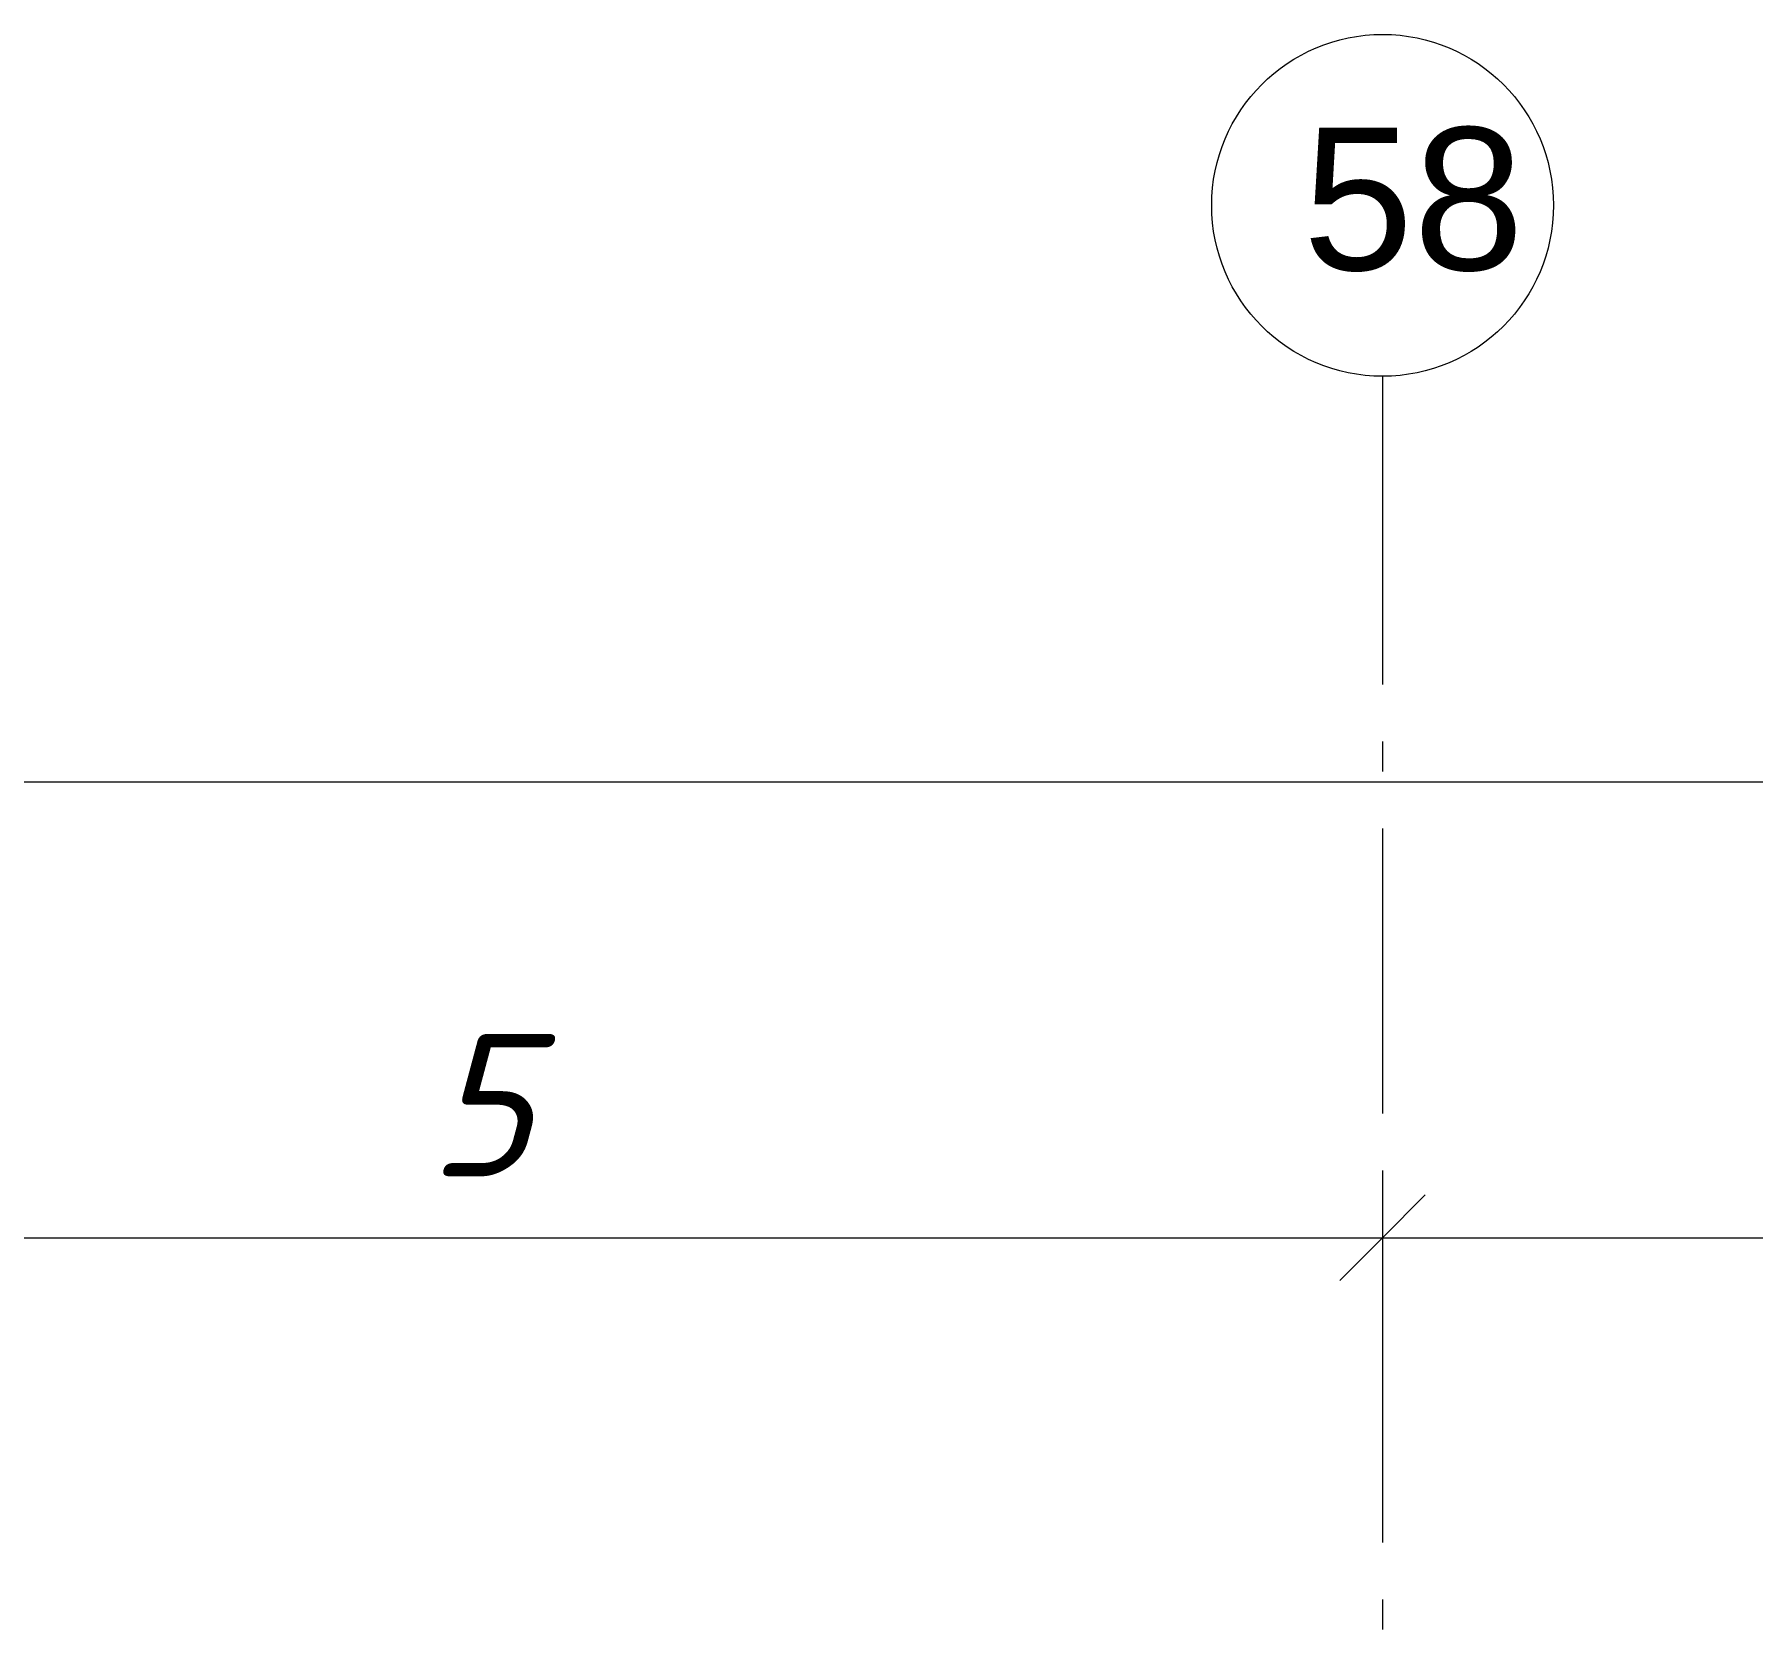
# Model space of a CAD drawing. Header units: millimetres. Extents: x -537608 to 253996, y -217170 to 186033.
# Drawn here: x -287495 to -281462, y 32500 to 38099 of the extents above; entities that cross this region are included whole.
import ezdxf

# ---------------------------------------------------------------- set-up
doc = ezdxf.new("R2010")
doc.units = ezdxf.units.MM
doc.layers.add('PDF _Геометрия', color=7, linetype='Continuous')
doc.layers.add('PDF _Текст', color=7, linetype='Continuous')
doc.styles.add('PDF ArialMT', font='arial.ttf')
doc.styles.add('PDF ISOCPEUR Italic', font='isocpeui.ttf')

msp = doc.modelspace()

# ---------------------------------------------------------------- linework, layer by layer
at = {"layer": 'PDF _Геометрия', "color": 253, "lineweight": 9, "true_color": 0xaaaaaa}
for p, q in [((-282761.353, 36899.2642), (-282761.353, 35817.5983)), ((-282761.353, 35617.5974), (-282761.353, 35511.7668)), ((-282761.353, 35311.766), (-282761.353, 34311.766)), ((-282761.353, 34111.7652), (-282761.353, 34005.9303)), ((-282761.353, 33805.9294), (-282761.353, 32805.9294)), ((-282761.353, 32605.9328), (-282761.353, 32500.0979))]:
    msp.add_line(p, q, dxfattribs=at)
at = {"layer": 'PDF _Геометрия', "lineweight": 9}
for p, q in [((-368501.3767, 35475.7264), (-264521.3486, 35475.7264)), ((-282761.353, 34087.8588), (-282761.353, 33875.7282)), ((-288161.3545, 33875.7282), (-282761.353, 33875.7282)), ((-282761.353, 33875.7282), (-276811.3512, 33875.7282)), ((-282761.353, 33875.7282), (-282761.353, 33635.7254))]:
    msp.add_line(p, q, dxfattribs=at)
at = {"layer": 'PDF _Геометрия', "lineweight": 20}
for p, q in [((-282611.3524, 34025.7288), (-282761.353, 33875.7282)), ((-282761.353, 33875.7282), (-282911.3536, 33725.7275))]:
    msp.add_line(p, q, dxfattribs=at)
msp.add_circle((-282761.3529, 37499.2656), 600.0006, dxfattribs=at)

# ---------------------------------------------------------------- texts
at = {"layer": 'PDF _Текст', "char_height": 500, "attachment_point": 4}
for s, insert, style in [('58', (-283041.7968, 37518.6605), 'PDF ArialMT'), ('5 ', (-286112.5816, 34341.24), 'PDF ISOCPEUR Italic')]:
    msp.add_mtext(s, dxfattribs=dict(at, insert=insert, style=style))

doc.saveas('drawing.dxf')
